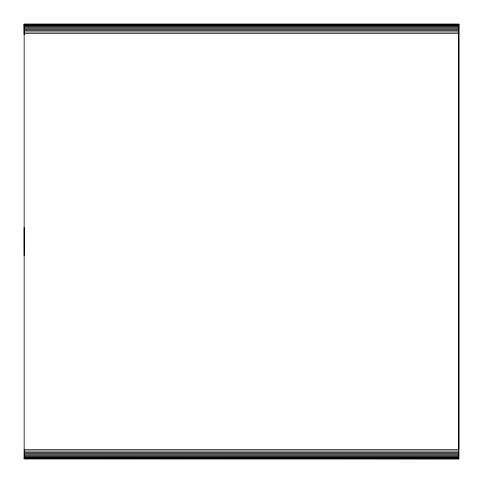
<?xml version="1.0" encoding="UTF-8"?>
<svg xmlns="http://www.w3.org/2000/svg" width="483" height="483" viewBox="0 0 483 483"><rect width="100%" height="100%" fill="white"/><g stroke="black" fill="none" stroke-linecap="round" stroke-linejoin="round"><path stroke-width="0.72" d="M24.15 255.519L24.15 227.475M24.15 34.673L24.15 24.156L458.85 24.15L458.85 458.844L24.15 458.844L24.15 24.15M458.85 24.15L458.85 449.703L24.15 449.703M24.15 24.247L458.85 24.247M24.15 24.518L458.85 24.512M24.15 24.959L458.85 24.959M24.15 25.569L458.85 25.569M24.15 26.33L458.85 26.33M24.15 27.235L458.85 27.235M24.15 28.274L458.85 28.274M24.15 29.415L458.85 29.415M24.15 30.652L458.85 30.646M24.15 31.95L458.85 31.95M24.15 33.303L458.85 33.303M24.15 451.05L458.85 451.05M24.15 452.354L458.85 452.354M24.15 453.591L458.85 453.591M24.15 454.732L458.85 454.732M24.15 455.765L458.85 455.765M24.15 456.676L458.85 456.676M24.15 457.437L458.85 457.437M24.15 458.047L458.85 458.047M24.15 458.488L458.85 458.488M24.15 458.759L458.85 458.844"/></g></svg>
